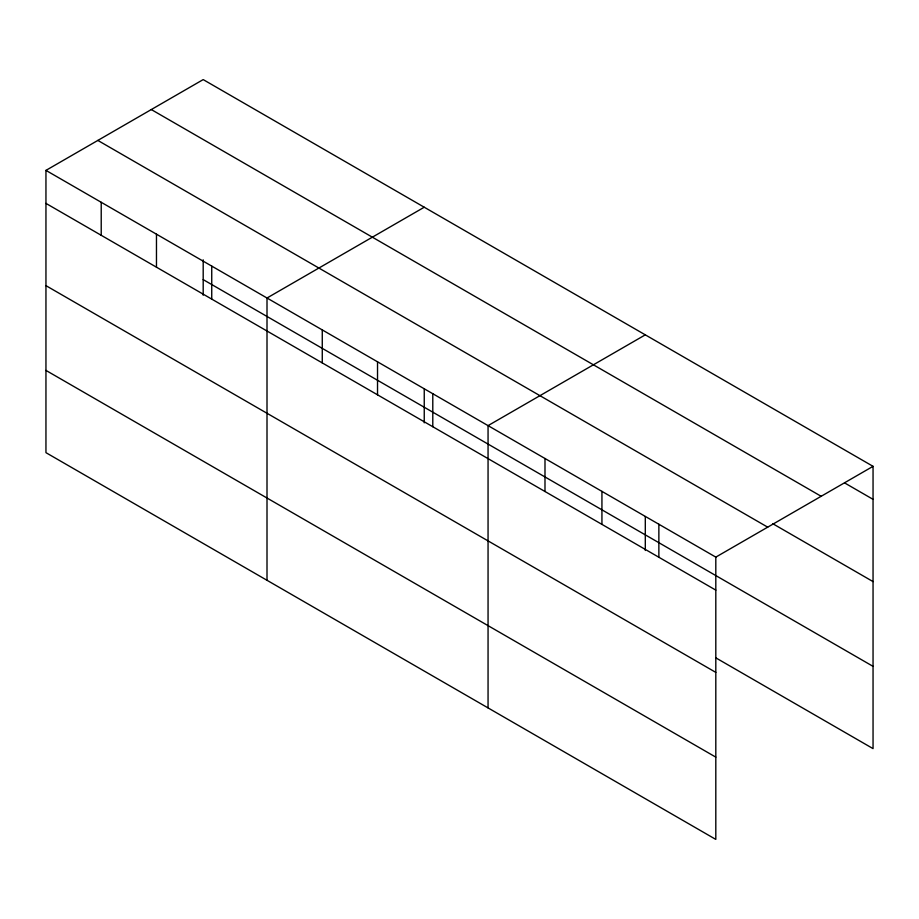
<?xml version="1.0" encoding="UTF-8"?>
<svg xmlns="http://www.w3.org/2000/svg" width="919" height="919" viewBox="0 0 919 919"><rect width="100%" height="100%" fill="white"/><g stroke="black" fill="none" stroke-linecap="round" stroke-linejoin="round"><path stroke-width="1.38" d="M45.95 170.383L715.809 557.121L715.809 839.403L45.95 452.665L45.95 170.383L203.191 79.597L873.05 466.335L873.05 748.617L715.855 657.866M424.245 207.223L267.004 298.009L267.004 580.291M645.299 334.849L488.058 425.623L488.058 707.906M715.809 557.121L873.05 466.335M844.584 482.9L873.05 499.339M151.302 109.556L821.161 496.294M772.787 523.715L873.05 581.601M97.839 140.423L767.698 527.161M203.191 279.617L873.05 666.355M45.95 203.386L715.809 590.124M45.95 285.648L715.809 672.386M45.95 370.403L715.809 757.141M658.866 524.244L658.866 557.247M645.299 516.501L645.299 550.47M601.934 491.378L601.934 524.381M544.99 458.501L544.99 491.504M432.792 393.723L432.792 426.726M424.245 388.875L424.245 422.843M377.525 361.81L377.525 394.825M322.27 329.91L322.27 362.913M211.738 266.096L211.738 299.1M203.191 259.847L203.191 295.217M156.471 234.196L156.471 267.199M101.216 202.283L101.216 235.287"/></g></svg>
